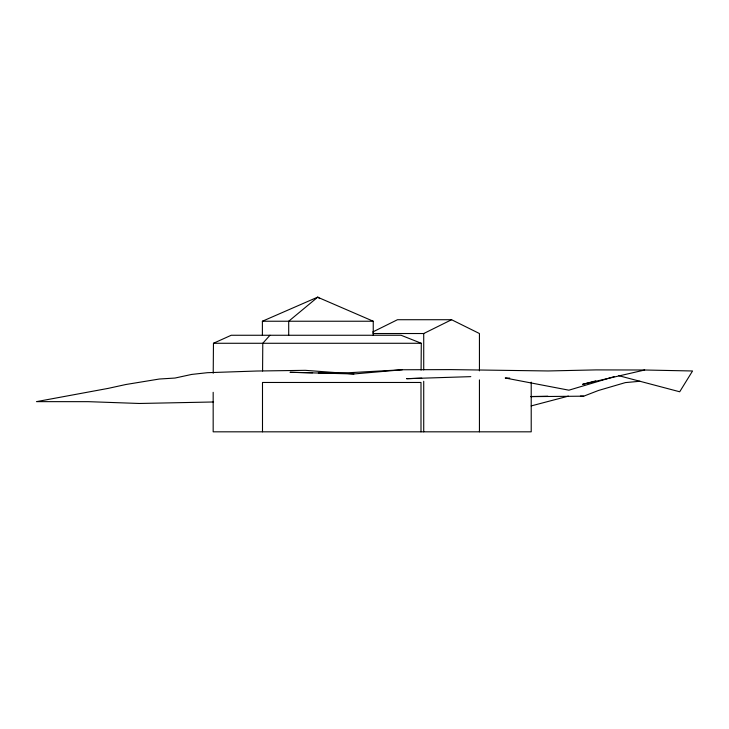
<?xml version="1.0" encoding="UTF-8"?>
<svg xmlns="http://www.w3.org/2000/svg" width="729" height="729" viewBox="0 0 729 729"><rect width="100%" height="100%" fill="white"/><g stroke="black" fill="none" stroke-linecap="round" stroke-linejoin="round"><path stroke-width="1.09" d="M262.577 371.006L262.786 343.277L269.976 335.258M421.089 370.095L421.289 343.277L401.078 335.258L231.23 335.258L213.46 343.277L213.214 373.23M317.716 297.177L288.702 321.234L288.702 335.258M372.61 332.05L397.478 319.721L451.579 319.721L479.436 333.527L479.436 370.851M373.002 333.527L423.722 333.527L451.579 319.721M262.394 335.258L262.394 321.234L317.589 297.177L373.239 321.234L373.239 335.258M530.776 396.64L583.701 396.175L598.445 390.48L625.373 382.597L639.962 381.258M614.447 376.565L568.893 390.188L505.233 378.005L509.753 378.096M568.392 396.129L531.168 405.925M595.73 380.884L582.617 384.32L644.673 370.004L692.55 370.988L679.701 391.774L618.803 375.69M312.641 372.765L290.024 372.3L353.92 373.959L402.317 369.758L450.741 369.612L548.108 370.961L596.149 369.895L644.673 370.004M402.317 369.758L338.657 373.294L318.3 372.883M421.763 378.169L406.591 378.688L470.806 376.638M530.858 396.53L547.862 396.221M262.394 321.234L373.239 321.234M213.46 343.277L421.289 343.277M213.588 401.98L139.412 403.474L88.373 401.67L36.45 401.643L108.174 388.384L125.844 384.511L159.323 379.025L174.996 378.05L191.7 374.424L207.437 372.692L256.654 371.025L305.342 370.332L353.92 373.959M580.402 396.102L583.701 396.175M317.99 297.177L319.685 298.598M531.213 382.16L531.213 431.823L213.169 431.823L213.169 392.311M479.436 379.9L479.436 431.823M423.722 333.527L423.722 369.931M423.722 381.285L423.722 431.823M420.998 431.823L420.998 382.47L262.495 382.47L262.495 431.823"/></g></svg>
